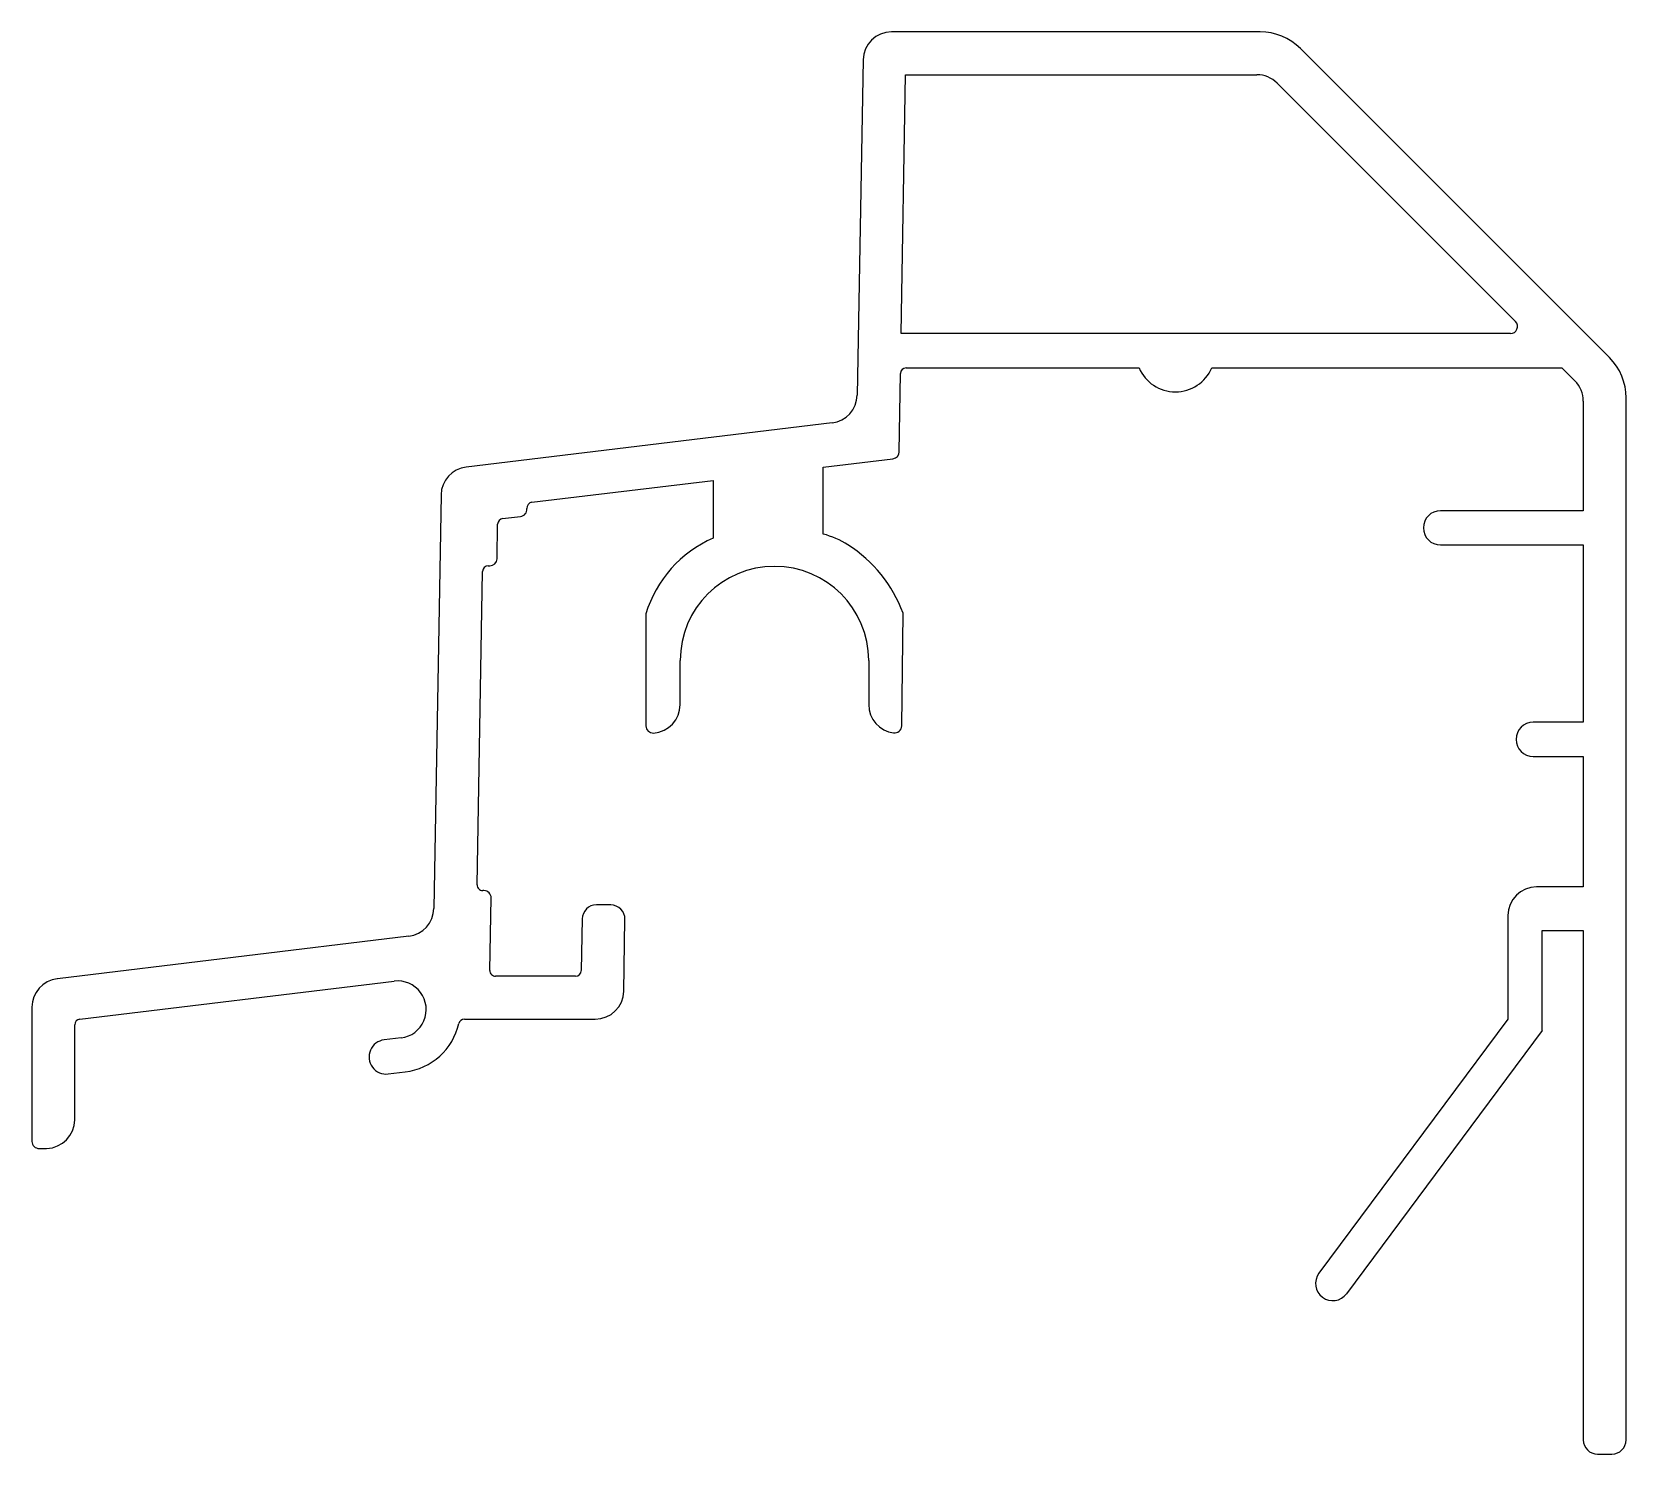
# Model space of a CAD drawing. Extents: x 2444.4 to 2500.2, y 2191.5 to 2241.3.
import ezdxf

# ---------------------------------------------------------------- set-up
doc = ezdxf.new("R2010")
doc.units = 0
doc.layers.get('0').update_dxf_attribs({"linetype": 'CONTINUOUS'})

msp = doc.modelspace()

# ---------------------------------------------------------------- linework, layer by layer
for p, q in [((2487.392, 2241.26), (2474.491, 2241.26)), ((2499.623, 2229.858), (2488.806, 2240.675)), ((2473.491, 2240.278), (2473.285, 2228.542)), ((2474.823, 2230.693), (2474.982, 2239.76)), ((2474.982, 2239.76), (2487.28, 2239.76)), ((2487.987, 2239.467), (2496.334, 2231.12)), ((2496.157, 2230.693), (2474.823, 2230.693)), ((2474.756, 2226.558), (2474.798, 2229.297)), ((2474.998, 2229.493), (2483.154, 2229.493)), ((2485.699, 2229.493), (2497.961, 2229.493)), ((2497.961, 2229.493), (2498.416, 2229.038)), ((2500.209, 2191.955), (2500.209, 2228.443)), ((2498.709, 2228.331), (2498.709, 2224.493)), ((2472.405, 2227.567), (2459.594, 2226.021)), ((2472.094, 2226.019), (2474.536, 2226.314)), ((2472.094, 2223.675), (2472.094, 2226.019)), ((2458.714, 2225.046), (2458.461, 2210.564)), ((2461.893, 2224.788), (2468.241, 2225.554)), ((2468.241, 2225.554), (2468.241, 2223.531)), ((2498.709, 2224.493), (2493.709, 2224.493)), ((2460.675, 2222.806), (2460.696, 2224.019)), ((2460.872, 2224.214), (2461.499, 2224.29)), ((2493.709, 2223.294), (2498.709, 2223.294)), ((2498.709, 2223.294), (2498.709, 2217.083)), ((2459.976, 2211.392), (2460.167, 2222.364)), ((2460.367, 2222.56), (2460.425, 2222.56)), ((2465.888, 2220.878), (2465.888, 2216.957)), ((2474.843, 2216.957), (2474.89, 2220.907)), ((2467.088, 2217.705), (2467.088, 2219.244)), ((2473.688, 2219.244), (2473.688, 2217.704)), ((2498.709, 2217.083), (2496.954, 2217.083)), ((2496.954, 2215.884), (2498.709, 2215.884)), ((2498.709, 2215.884), (2498.709, 2211.317)), ((2460.218, 2211.188), (2460.176, 2211.188)), ((2498.709, 2211.317), (2497.073, 2211.317)), ((2460.423, 2208.392), (2460.468, 2210.934)), ((2464.655, 2210.688), (2464.155, 2210.688)), ((2463.655, 2210.197), (2463.624, 2208.385)), ((2465.111, 2207.671), (2465.155, 2210.18)), ((2496.073, 2210.317), (2496.073, 2206.686)), ((2457.581, 2209.589), (2445.279, 2208.104)), ((2497.273, 2206.288), (2497.273, 2209.788)), ((2497.273, 2209.788), (2498.709, 2209.788)), ((2498.709, 2209.788), (2498.709, 2191.955)), ((2446.064, 2206.688), (2457.075, 2208.017)), ((2463.424, 2208.188), (2460.623, 2208.188)), ((2444.388, 2207.103), (2444.388, 2202.407)), ((2459.533, 2206.688), (2464.112, 2206.688)), ((2496.073, 2206.686), (2489.452, 2197.786)), ((2445.888, 2203.162), (2445.888, 2206.493)), ((2497.273, 2206.288), (2490.415, 2197.07)), ((2457.315, 2206.031), (2456.724, 2205.96)), ((2456.866, 2204.768), (2457.459, 2204.84)), ((2444.642, 2202.157), (2444.905, 2202.162)), ((2499.209, 2191.455), (2499.709, 2191.455))]:
    msp.add_line(p, q)
for centre, radius, start, end in [((2474.491, 2240.26), 1, 90, 178.9653), ((2487.392, 2239.26), 2, 45, 90), ((2487.28, 2238.76), 1, 45, 90), ((2496.157, 2230.943), 0.25, 270, 45), ((2498.209, 2228.443), 2, 0, 45), ((2474.998, 2229.293), 0.2, 90, 179), ((2484.427, 2230.039), 1.385, 203.1945, 336.8055), ((2497.709, 2228.331), 1, 0, 45), ((2472.285, 2228.56), 1, 276.8817, 358.965), ((2474.506, 2226.562), 0.25, 276.8817, 359.1275), ((2459.713, 2225.029), 1, 96.8817, 179), ((2461.469, 2224.538), 0.25, 276.8817, 6.5451), ((2461.917, 2224.589), 0.2, 96.8817, 186.5451), ((2493.709, 2223.893), 0.6, 90, 270), ((2460.896, 2224.016), 0.2, 96.8817, 179), ((2469.94, 2219.654), 4.233, 113.6609, 163.1978), ((2471.299, 2220.679), 3.1, 57.5791, 75.1442), ((2460.425, 2222.81), 0.25, 270, 359), ((2470.388, 2219.244), 4.8, 20.2736, 57.5791), ((2460.367, 2222.36), 0.2, 90, 179), ((2470.388, 2219.244), 3.3, 0, 180), ((2466.088, 2217.705), 1, 273.8226, 0), ((2474.688, 2217.704), 1, 180, 262.7808), ((2466.138, 2216.957), 0.25, 180, 273.8226), ((2474.593, 2216.96), 0.25, 262.7808, 359.3198), ((2496.954, 2216.483), 0.6, 90, 270), ((2460.176, 2211.388), 0.2, 179, 270), ((2460.218, 2210.938), 0.25, 359, 90), ((2497.073, 2210.317), 1, 90, 180), ((2457.461, 2210.582), 1, 276.8817, 359), ((2464.155, 2210.188), 0.5, 90, 179), ((2464.655, 2210.188), 0.5, 359, 90), ((2460.623, 2208.388), 0.2, 179, 270), ((2463.424, 2208.388), 0.2, 270, 359), ((2445.409, 2207.091), 1.021, 97.3261, 179.3597), ((2457.195, 2207.024), 1, 276.8816, 96.8817), ((2464.112, 2207.688), 1, 270, 359), ((2446.088, 2206.489), 0.2, 96.8817, 179), ((2459.533, 2206.488), 0.2, 90, 167.1022), ((2457.194, 2207.024), 2.2, 276.9229, 347.1022), ((2456.795, 2205.364), 0.6, 96.7894, 276.7968), ((2444.888, 2203.162), 1, 271, 0), ((2444.638, 2202.407), 0.25, 180, 271), ((2489.934, 2197.428), 0.6, 143.3542, 323.3542), ((2499.209, 2191.955), 0.5, 180, 270), ((2499.709, 2191.955), 0.5, 270, 0)]:
    msp.add_arc(centre, radius, start, end)

doc.saveas('drawing.dxf')
